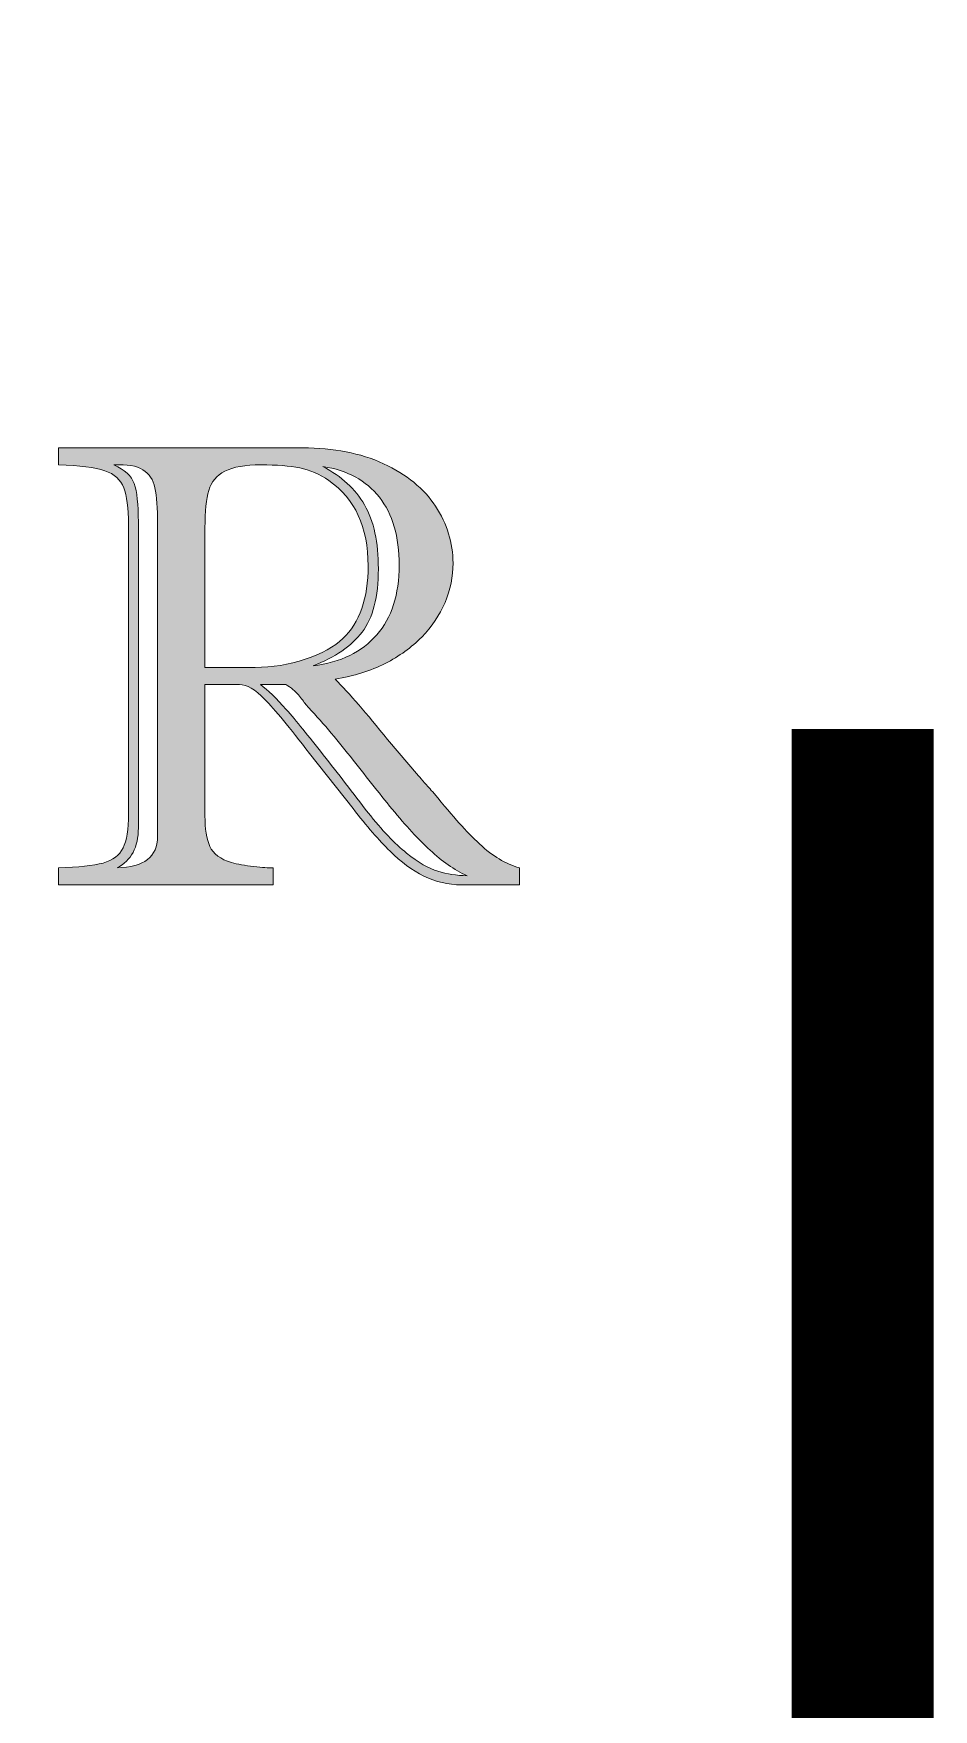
# Model space of a CAD drawing. Extents: x 489590 to 931630, y 16852 to 52972.
# Drawn here: x 504281.2 to 504344.6, y 52617.9 to 52735.9 of the extents above; entities that cross this region are included whole.
import ezdxf

# ---------------------------------------------------------------- set-up
doc = ezdxf.new("R2010")
doc.units = 0
doc.header["$LTSCALE"] = 50
doc.layers.add('08', color=8, linetype='Continuous')
doc.layers.add('Layer 1', color=7, linetype='Continuous')

# ---------------------------------------------------------------- blocks, each defined once
blk = doc.blocks.new('A$C6F4479EE')
at = {"layer": '08', "color": 8, "true_color": 0x737373, "const_width": 10}
blk.add_lwpolyline([(2535.71, 2000), (100, 2000), (100, 100), (2870, 100), (2870, 1814.85)], dxfattribs=at)
blk = doc.blocks.new('block 23')
at = {"layer": 'Layer 1', "lineweight": 5, "true_color": 0x969999}
h = blk.add_hatch(color=252, dxfattribs=at)
h.dxf.hatch_style = 2
edge = h.paths.add_edge_path()
edge.add_spline(control_points=[(22.3519, -11.836), (22.3519, -11.836), (22.0143, -11.836), (22.0143, -11.836), (22.0143, -11.836), (22.0143, -11.8092), (22.0143, -11.8092), (22.0458, -11.8085), (22.0692, -11.806), (22.0844, -11.8016), (22.0997, -11.7972), (22.1102, -11.7894), (22.1159, -11.778), (22.1215, -11.7666), (22.1244, -11.7488), (22.1244, -11.7244), (22.1244, -11.7244), (22.1244, -11.2694), (22.1244, -11.2694), (22.1244, -11.2434), (22.122, -11.2241), (22.1171, -11.2114), (22.1122, -11.1988), (22.1022, -11.1899), (22.0871, -11.1847), (22.072, -11.1795), (22.0478, -11.1764), (22.0143, -11.1754), (22.0143, -11.1754), (22.0143, -11.1486), (22.0143, -11.1486), (22.0143, -11.1486), (22.3987, -11.1486), (22.3987, -11.1486), (22.447, -11.1486), (22.4893, -11.157), (22.5256, -11.1737), (22.5618, -11.1904), (22.5891, -11.2127), (22.6074, -11.2404), (22.6257, -11.2682), (22.6349, -11.2982), (22.6349, -11.3303), (22.6349, -11.3514), (22.6307, -11.372), (22.6223, -11.3919), (22.6138, -11.4119), (22.6016, -11.43), (22.5857, -11.4462), (22.5698, -11.4625), (22.5506, -11.4764), (22.528, -11.4879), (22.5054, -11.4994), (22.4792, -11.5076), (22.4493, -11.5125), (22.4717, -11.5349), (22.4993, -11.5666), (22.5321, -11.6075), (22.5321, -11.6075), (22.5804, -11.6645), (22.5804, -11.6645), (22.583, -11.6674), (22.5862, -11.6711), (22.5901, -11.6754), (22.594, -11.6798), (22.599, -11.6854), (22.6052, -11.6923), (22.6208, -11.7111), (22.634, -11.7266), (22.6447, -11.7388), (22.6554, -11.7509), (22.666, -11.7619), (22.6766, -11.7717), (22.6871, -11.7814), (22.6974, -11.7893), (22.7075, -11.7953), (22.7176, -11.8013), (22.7283, -11.8059), (22.7397, -11.8092), (22.7397, -11.8092), (22.7397, -11.836), (22.7397, -11.836), (22.7397, -11.836), (22.6481, -11.836), (22.6481, -11.836), (22.6273, -11.836), (22.6076, -11.8313), (22.5891, -11.8221), (22.5706, -11.8128), (22.5529, -11.7998), (22.5358, -11.7829), (22.5187, -11.766), (22.4993, -11.7437), (22.4776, -11.7161), (22.4776, -11.7161), (22.4094, -11.6294), (22.4094, -11.6294), (22.3779, -11.5885), (22.3544, -11.5602), (22.339, -11.5444), (22.3235, -11.5287), (22.3102, -11.5208), (22.2988, -11.5208), (22.2988, -11.5208), (22.2447, -11.5208), (22.2447, -11.5208), (22.2447, -11.5208), (22.2447, -11.7273), (22.2447, -11.7273), (22.2447, -11.7478), (22.2473, -11.7639), (22.2525, -11.7755), (22.2577, -11.7873), (22.2691, -11.7957), (22.2866, -11.8009), (22.296, -11.8035), (22.3076, -11.8056), (22.3212, -11.8072), (22.3348, -11.8088), (22.3451, -11.8095), (22.3519, -11.8092), (22.3519, -11.8092), (22.3519, -11.836), (22.3519, -11.836)], knot_values=[0, 0, 0, 0, 1, 1, 1, 2, 2, 2, 3, 3, 3, 4, 4, 4, 5, 5, 5, 6, 6, 6, 7, 7, 7, 8, 8, 8, 9, 9, 9, 10, 10, 10, 11, 11, 11, 12, 12, 12, 13, 13, 13, 14, 14, 14, 15, 15, 15, 16, 16, 16, 17, 17, 17, 18, 18, 18, 19, 19, 19, 20, 20, 20, 21, 21, 21, 22, 22, 22, 23, 23, 23, 24, 24, 24, 25, 25, 25, 26, 26, 26, 27, 27, 27, 28, 28, 28, 29, 29, 29, 30, 30, 30, 31, 31, 31, 32, 32, 32, 33, 33, 33, 34, 34, 34, 35, 35, 35, 36, 36, 36, 37, 37, 37, 38, 38, 38, 39, 39, 39, 40, 40, 40, 41, 41, 41, 41], degree=3, periodic=0)
edge = h.paths.add_edge_path()
edge.add_spline(control_points=[(22.14, -11.2655), (22.14, -11.2655), (22.14, -11.7463), (22.14, -11.7463), (22.14, -11.7769), (22.1288, -11.7978), (22.1064, -11.8092), (22.1489, -11.8082), (22.1702, -11.7918), (22.1702, -11.76), (22.1702, -11.76), (22.1702, -11.2684), (22.1702, -11.2684), (22.1702, -11.2434), (22.1688, -11.2245), (22.166, -11.2117), (22.1633, -11.1989), (22.157, -11.1893), (22.1471, -11.1832), (22.1371, -11.177), (22.122, -11.1744), (22.1015, -11.1754), (22.1184, -11.1829), (22.129, -11.1927), (22.1334, -11.2049), (22.1378, -11.2171), (22.14, -11.2373), (22.14, -11.2655)], knot_values=[0, 0, 0, 0, 1, 1, 1, 2, 2, 2, 3, 3, 3, 4, 4, 4, 5, 5, 5, 6, 6, 6, 7, 7, 7, 8, 8, 8, 9, 9, 9, 9], degree=3, periodic=0)
edge = h.paths.add_edge_path()
edge.add_spline(control_points=[(22.2447, -11.2743), (22.2447, -11.2743), (22.2447, -11.494), (22.2447, -11.494), (22.2447, -11.494), (22.3236, -11.494), (22.3236, -11.494), (22.3502, -11.494), (22.3766, -11.4897), (22.4026, -11.4811), (22.4285, -11.4725), (22.4482, -11.4617), (22.4615, -11.4487), (22.4881, -11.4237), (22.5014, -11.3855), (22.5014, -11.3342), (22.5014, -11.2735), (22.4808, -11.2288), (22.4396, -11.2002), (22.425, -11.1902), (22.4097, -11.1835), (22.3938, -11.1803), (22.3779, -11.177), (22.3576, -11.1754), (22.3329, -11.1754), (22.3079, -11.1754), (22.289, -11.1787), (22.2761, -11.1854), (22.2633, -11.192), (22.2549, -11.2021), (22.2508, -11.2156), (22.2468, -11.229), (22.2447, -11.2486), (22.2447, -11.2743)], knot_values=[0, 0, 0, 0, 1, 1, 1, 2, 2, 2, 3, 3, 3, 4, 4, 4, 5, 5, 5, 6, 6, 6, 7, 7, 7, 8, 8, 8, 9, 9, 9, 10, 10, 10, 11, 11, 11, 11], degree=3, periodic=0)
edge = h.paths.add_edge_path()
edge.add_spline(control_points=[(22.3719, -11.5208), (22.3719, -11.5208), (22.3319, -11.5208), (22.3319, -11.5208), (22.3436, -11.5296), (22.3572, -11.5427), (22.3726, -11.5602), (22.388, -11.5778), (22.4074, -11.6015), (22.4308, -11.6314), (22.4542, -11.6612), (22.4777, -11.6916), (22.5014, -11.7225), (22.5232, -11.7501), (22.5433, -11.7712), (22.5619, -11.786), (22.5804, -11.8008), (22.5967, -11.8103), (22.6111, -11.8145), (22.6253, -11.8187), (22.6406, -11.8212), (22.6569, -11.8218), (22.6367, -11.8121), (22.6174, -11.7987), (22.5989, -11.7816), (22.5804, -11.7646), (22.5605, -11.743), (22.5392, -11.7169), (22.5179, -11.6907), (22.496, -11.6632), (22.4734, -11.6343), (22.4509, -11.6054), (22.4276, -11.5781), (22.4035, -11.5525), (22.4003, -11.5479), (22.3963, -11.5428), (22.3916, -11.5371), (22.3869, -11.5314), (22.3803, -11.526), (22.3719, -11.5208)], knot_values=[0, 0, 0, 0, 1, 1, 1, 2, 2, 2, 3, 3, 3, 4, 4, 4, 5, 5, 5, 6, 6, 6, 7, 7, 7, 8, 8, 8, 9, 9, 9, 10, 10, 10, 11, 11, 11, 12, 12, 12, 13, 13, 13, 13], degree=3, periodic=0)
edge = h.paths.add_edge_path()
edge.add_spline(control_points=[(22.4147, -11.4916), (22.4582, -11.486), (22.4917, -11.4698), (22.5151, -11.4428), (22.5385, -11.4159), (22.5502, -11.3793), (22.5502, -11.3332), (22.5502, -11.2884), (22.5398, -11.2528), (22.519, -11.2263), (22.4982, -11.1998), (22.4686, -11.1838), (22.4303, -11.1783), (22.4596, -11.1933), (22.4814, -11.2133), (22.4958, -11.2385), (22.5103, -11.2637), (22.5175, -11.2972), (22.5175, -11.3391), (22.5175, -11.3832), (22.509, -11.4164), (22.4919, -11.4384), (22.4749, -11.4605), (22.4492, -11.4782), (22.4147, -11.4916)], knot_values=[0, 0, 0, 0, 1, 1, 1, 2, 2, 2, 3, 3, 3, 4, 4, 4, 5, 5, 5, 6, 6, 6, 7, 7, 7, 8, 8, 8, 8], degree=3, periodic=0)
at = {"layer": 'Layer 1', "color": 252, "lineweight": 5, "true_color": 0x969999}
for points, knots in [([(22.3519, -11.836), (22.3519, -11.836), (22.0143, -11.836), (22.0143, -11.836), (22.0143, -11.836), (22.0143, -11.8092), (22.0143, -11.8092), (22.0458, -11.8085), (22.0692, -11.806), (22.0844, -11.8016), (22.0997, -11.7972), (22.1102, -11.7894), (22.1159, -11.778), (22.1215, -11.7666), (22.1244, -11.7488), (22.1244, -11.7244), (22.1244, -11.7244), (22.1244, -11.2694), (22.1244, -11.2694), (22.1244, -11.2434), (22.122, -11.2241), (22.1171, -11.2114), (22.1122, -11.1988), (22.1022, -11.1899), (22.0871, -11.1847), (22.072, -11.1795), (22.0478, -11.1764), (22.0143, -11.1754), (22.0143, -11.1754), (22.0143, -11.1486), (22.0143, -11.1486), (22.0143, -11.1486), (22.3987, -11.1486), (22.3987, -11.1486), (22.447, -11.1486), (22.4893, -11.157), (22.5256, -11.1737), (22.5618, -11.1904), (22.5891, -11.2127), (22.6074, -11.2404), (22.6257, -11.2682), (22.6349, -11.2982), (22.6349, -11.3303), (22.6349, -11.3514), (22.6307, -11.372), (22.6223, -11.3919), (22.6138, -11.4119), (22.6016, -11.43), (22.5857, -11.4462), (22.5698, -11.4625), (22.5506, -11.4764), (22.528, -11.4879), (22.5054, -11.4994), (22.4792, -11.5076), (22.4493, -11.5125), (22.4717, -11.5349), (22.4993, -11.5666), (22.5321, -11.6075), (22.5321, -11.6075), (22.5804, -11.6645), (22.5804, -11.6645), (22.583, -11.6674), (22.5862, -11.6711), (22.5901, -11.6754), (22.594, -11.6798), (22.599, -11.6854), (22.6052, -11.6923), (22.6208, -11.7111), (22.634, -11.7266), (22.6447, -11.7388), (22.6554, -11.7509), (22.666, -11.7619), (22.6766, -11.7717), (22.6871, -11.7814), (22.6974, -11.7893), (22.7075, -11.7953), (22.7176, -11.8013), (22.7283, -11.8059), (22.7397, -11.8092), (22.7397, -11.8092), (22.7397, -11.836), (22.7397, -11.836), (22.7397, -11.836), (22.6481, -11.836), (22.6481, -11.836), (22.6273, -11.836), (22.6076, -11.8313), (22.5891, -11.8221), (22.5706, -11.8128), (22.5529, -11.7998), (22.5358, -11.7829), (22.5187, -11.766), (22.4993, -11.7437), (22.4776, -11.7161), (22.4776, -11.7161), (22.4094, -11.6294), (22.4094, -11.6294), (22.3779, -11.5885), (22.3544, -11.5602), (22.339, -11.5444), (22.3235, -11.5287), (22.3102, -11.5208), (22.2988, -11.5208), (22.2988, -11.5208), (22.2447, -11.5208), (22.2447, -11.5208), (22.2447, -11.5208), (22.2447, -11.7273), (22.2447, -11.7273), (22.2447, -11.7478), (22.2473, -11.7639), (22.2525, -11.7755), (22.2577, -11.7873), (22.2691, -11.7957), (22.2866, -11.8009), (22.296, -11.8035), (22.3076, -11.8056), (22.3212, -11.8072), (22.3348, -11.8088), (22.3451, -11.8095), (22.3519, -11.8092), (22.3519, -11.8092), (22.3519, -11.836), (22.3519, -11.836)], [0, 0, 0, 0, 1, 1, 1, 2, 2, 2, 3, 3, 3, 4, 4, 4, 5, 5, 5, 6, 6, 6, 7, 7, 7, 8, 8, 8, 9, 9, 9, 10, 10, 10, 11, 11, 11, 12, 12, 12, 13, 13, 13, 14, 14, 14, 15, 15, 15, 16, 16, 16, 17, 17, 17, 18, 18, 18, 19, 19, 19, 20, 20, 20, 21, 21, 21, 22, 22, 22, 23, 23, 23, 24, 24, 24, 25, 25, 25, 26, 26, 26, 27, 27, 27, 28, 28, 28, 29, 29, 29, 30, 30, 30, 31, 31, 31, 32, 32, 32, 33, 33, 33, 34, 34, 34, 35, 35, 35, 36, 36, 36, 37, 37, 37, 38, 38, 38, 39, 39, 39, 40, 40, 40, 41, 41, 41, 41]), ([(22.14, -11.2655), (22.14, -11.2655), (22.14, -11.7463), (22.14, -11.7463), (22.14, -11.7769), (22.1288, -11.7978), (22.1064, -11.8092), (22.1489, -11.8082), (22.1702, -11.7918), (22.1702, -11.76), (22.1702, -11.76), (22.1702, -11.2684), (22.1702, -11.2684), (22.1702, -11.2434), (22.1688, -11.2245), (22.166, -11.2117), (22.1633, -11.1989), (22.157, -11.1893), (22.1471, -11.1832), (22.1371, -11.177), (22.122, -11.1744), (22.1015, -11.1754), (22.1184, -11.1829), (22.129, -11.1927), (22.1334, -11.2049), (22.1378, -11.2171), (22.14, -11.2373), (22.14, -11.2655)], [0, 0, 0, 0, 1, 1, 1, 2, 2, 2, 3, 3, 3, 4, 4, 4, 5, 5, 5, 6, 6, 6, 7, 7, 7, 8, 8, 8, 9, 9, 9, 9]), ([(22.2447, -11.2743), (22.2447, -11.2743), (22.2447, -11.494), (22.2447, -11.494), (22.2447, -11.494), (22.3236, -11.494), (22.3236, -11.494), (22.3502, -11.494), (22.3766, -11.4897), (22.4026, -11.4811), (22.4285, -11.4725), (22.4482, -11.4617), (22.4615, -11.4487), (22.4881, -11.4237), (22.5014, -11.3855), (22.5014, -11.3342), (22.5014, -11.2735), (22.4808, -11.2288), (22.4396, -11.2002), (22.425, -11.1902), (22.4097, -11.1835), (22.3938, -11.1803), (22.3779, -11.177), (22.3576, -11.1754), (22.3329, -11.1754), (22.3079, -11.1754), (22.289, -11.1787), (22.2761, -11.1854), (22.2633, -11.192), (22.2549, -11.2021), (22.2508, -11.2156), (22.2468, -11.229), (22.2447, -11.2486), (22.2447, -11.2743)], [0, 0, 0, 0, 1, 1, 1, 2, 2, 2, 3, 3, 3, 4, 4, 4, 5, 5, 5, 6, 6, 6, 7, 7, 7, 8, 8, 8, 9, 9, 9, 10, 10, 10, 11, 11, 11, 11]), ([(22.4147, -11.4916), (22.4582, -11.486), (22.4917, -11.4698), (22.5151, -11.4428), (22.5385, -11.4159), (22.5502, -11.3793), (22.5502, -11.3332), (22.5502, -11.2884), (22.5398, -11.2528), (22.519, -11.2263), (22.4982, -11.1998), (22.4686, -11.1838), (22.4303, -11.1783), (22.4596, -11.1933), (22.4814, -11.2133), (22.4958, -11.2385), (22.5103, -11.2637), (22.5175, -11.2972), (22.5175, -11.3391), (22.5175, -11.3832), (22.509, -11.4164), (22.4919, -11.4384), (22.4749, -11.4605), (22.4492, -11.4782), (22.4147, -11.4916)], [0, 0, 0, 0, 1, 1, 1, 2, 2, 2, 3, 3, 3, 4, 4, 4, 5, 5, 5, 6, 6, 6, 7, 7, 7, 8, 8, 8, 8]), ([(22.3719, -11.5208), (22.3719, -11.5208), (22.3319, -11.5208), (22.3319, -11.5208), (22.3436, -11.5296), (22.3572, -11.5427), (22.3726, -11.5602), (22.388, -11.5778), (22.4074, -11.6015), (22.4308, -11.6314), (22.4542, -11.6612), (22.4777, -11.6916), (22.5014, -11.7225), (22.5232, -11.7501), (22.5433, -11.7712), (22.5619, -11.786), (22.5804, -11.8008), (22.5967, -11.8103), (22.6111, -11.8145), (22.6253, -11.8187), (22.6406, -11.8212), (22.6569, -11.8218), (22.6367, -11.8121), (22.6174, -11.7987), (22.5989, -11.7816), (22.5804, -11.7646), (22.5605, -11.743), (22.5392, -11.7169), (22.5179, -11.6907), (22.496, -11.6632), (22.4734, -11.6343), (22.4509, -11.6054), (22.4276, -11.5781), (22.4035, -11.5525), (22.4003, -11.5479), (22.3963, -11.5428), (22.3916, -11.5371), (22.3869, -11.5314), (22.3803, -11.526), (22.3719, -11.5208)], [0, 0, 0, 0, 1, 1, 1, 2, 2, 2, 3, 3, 3, 4, 4, 4, 5, 5, 5, 6, 6, 6, 7, 7, 7, 8, 8, 8, 9, 9, 9, 10, 10, 10, 11, 11, 11, 12, 12, 12, 13, 13, 13, 13])]:
    blk.add_open_spline(points, degree=3, knots=knots, dxfattribs=at)
blk = doc.blocks.new('A$Cc245d546')
at = {"layer": 'Layer 1', "xscale": 64, "yscale": 64, "zscale": 64}
blk.add_blockref('block 23', (-937.05, 898.31), dxfattribs=at)

msp = doc.modelspace()

# ---------------------------------------------------------------- block references
at = {"layer": '08'}
msp.add_blockref('A$C6F4479EE', (501469.62, 50872.09, -120958.98), dxfattribs=at)
at = {"layer": 'Layer 1', "xscale": 0.7, "yscale": 0.7, "zscale": 0.7}
msp.add_blockref('A$Cc245d546', (503952.65, 52577.39, -120958.98), dxfattribs=at)

doc.saveas('drawing.dxf')
